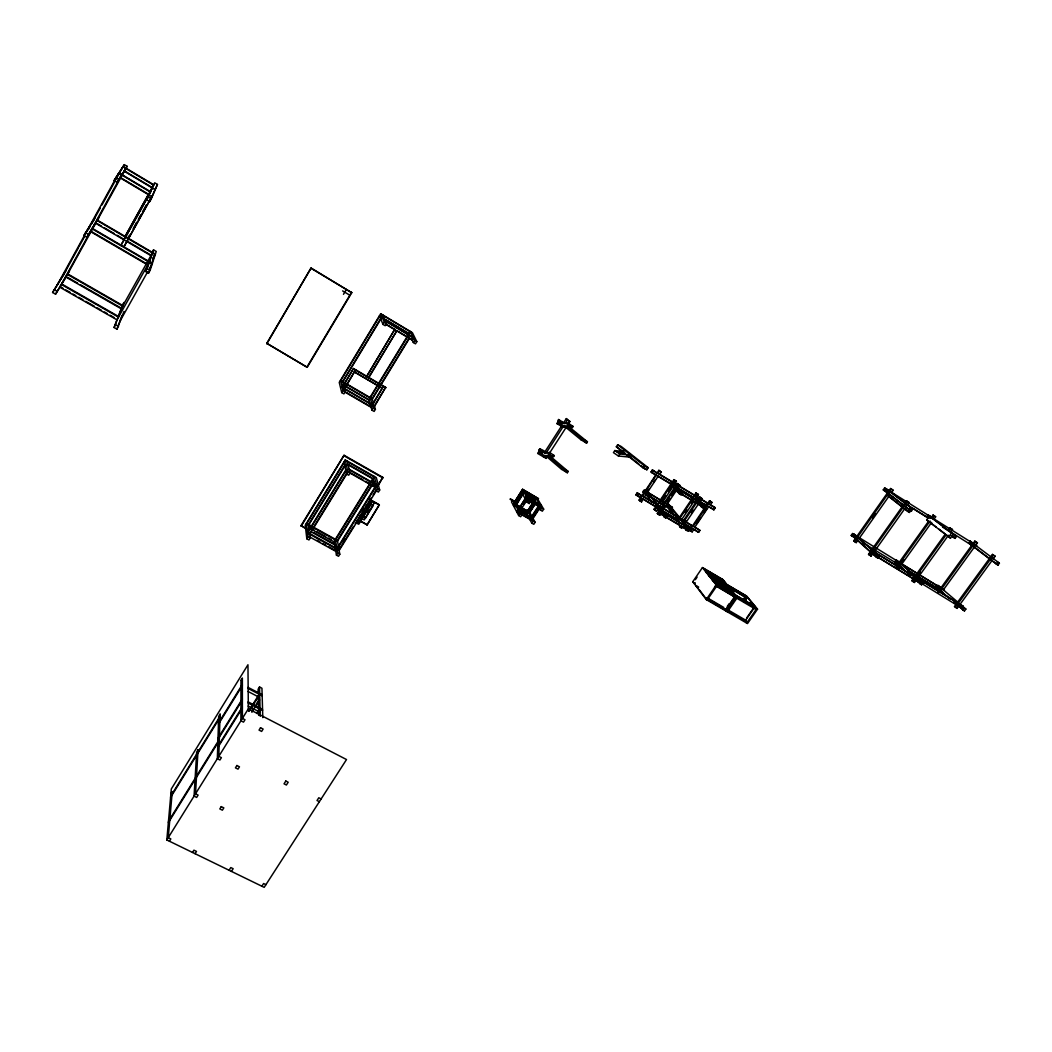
<?xml version="1.0" encoding="UTF-8"?>
<svg xmlns="http://www.w3.org/2000/svg" width="1052" height="1052" viewBox="0 0 1052 1052"><rect width="100%" height="100%" fill="white"/><g stroke="black" fill="none" stroke-linecap="round" stroke-linejoin="round"><path stroke-width="1.5" d="M166.821 839.956L171.318 788.961L247.956 664.772L248.338 708.838L166.821 839.956L264.197 887.349L346.516 759.544L248.338 708.838M368.161 508.3C366.28 501.186 367.727 513.31 366.53 505.512M150.12 270.338L156.248 251.467L153.539 249.876L145.61 271.469L148.529 273.165L150.12 270.338L147.201 268.641L153.539 249.876M148.529 273.165L154.762 254.111M361.875 514.901L361.914 514.809A5.707 1.157 -60.8 0 0 363.9 510.93L363.992 510.772M364.045 510.785L364.031 510.825A5.996 1.21 -60.8 0 1 361.954 514.862L361.914 514.915M117.193 319.282L114.103 327.514L116.996 329.158L124.004 311.445M116.996 329.158L121.966 315.613M114.103 327.514L124.031 302.411L122.571 305.014M118.048 317.02L121.44 308.012M151.317 198.71L157.445 184.442L154.697 182.798L146.754 199.854L149.7 201.603L151.317 198.71L148.358 196.948M149.7 201.603L157.445 184.442M146.754 199.854L148.687 195.554M149.976 192.687L151.896 188.387M363.282 510.733L363.348 511.68M66.355 276.439L55.559 294.179L52.6 292.495L65.868 270.824M95.837 222.827L86.856 237.265L83.884 235.543L95.14 217.527M124.754 170.358L117.127 182.246L114.142 180.471L124.333 164.651L127.108 166.308L65.96 277.084L121.164 308.736L152.645 252.533M56.913 285.565L118.889 172.817L150.686 191.78M63.173 275.493L72.101 259.292M72.601 258.319L78.387 247.864M78.887 246.878L84.66 236.45M88.329 229.717L89.893 226.851M91.471 223.997L94.075 219.303M94.614 218.277L100.361 207.888M101.926 205.022L115.273 180.747M115.838 179.642L123.123 166.466L153.802 184.797M124.333 164.651L114.142 180.471M55.559 294.179L69.471 271.061M86.856 237.265L98.783 217.777M117.127 182.246L127.108 166.308M121.585 174.882L59.793 287.209L116.982 319.861L149.529 261.777M148.398 194.515L124.912 236.818L153.645 185.139L122.913 166.768M149.949 191.727L152.277 187.545L124.399 170.897M127.871 238.028L129.475 235.148M133.131 228.665L136.668 222.222M138.272 219.355L140.902 214.687M142.454 211.899L146.254 204.995M151.975 196.316L123.676 247.246L151.817 196.685L120.007 177.749M145.61 271.469L147.201 268.641M152.974 258.411L155.38 254.137L97.323 220.118M152.816 258.871L155.236 254.584L97.073 220.512M119.81 321.478L147.622 271.837M149.831 268.128L152.356 263.434L92.221 228.31M510.088 499.305L515.559 502.383M266.774 343.32L311.076 267.997L351.749 292.706L307.21 367.306L266.774 343.32L307.21 367.306M266.813 343.807L311.076 267.997M343.478 294.336L346.371 289.484M307.118 366.793L351.592 292.285M411.477 338.678L413.344 342.544L415.501 343.833L416.829 341.663L412.397 332.682L380.692 313.693L339.231 382.402L341.742 392.62L343.912 393.882L345.214 391.738L342.61 381.534L379.838 319.913M342.742 382.073L381.718 317.559L379.601 316.284L340.624 380.837L372.25 399.26L409.623 338.047M353.498 368.502L342.347 387.715L374.512 406.427L385.65 387.346L353.498 368.502L342.216 387.162L374.328 405.848L375.419 409.294L374.131 411.424L371.974 410.175L368.713 399.563L376.761 386.373M341.742 392.62L343.044 390.476L340.493 380.311L372.079 398.708L373.513 403.245M344.359 388.412L355.655 369.765L344.504 388.964M382.823 314.969L386.505 323.529L385.19 325.725L383.007 324.424L384.335 322.228L380.692 313.693M368.542 377.326L396.92 330.644L368.713 377.865M378.457 383.585L410.293 331.419L414.672 340.375L416.829 341.663M372.079 398.708L409.399 337.574M372.198 404.612L382.704 387.425M411.924 339.612L413.252 337.455L385.308 320.742M306.855 529.472L301.043 525.592L344.057 455.266L382.81 477.358L377.813 486.366M375.143 404.533L385.65 387.346M371.974 410.175L373.276 408.044L369.975 397.498M413.344 342.544L414.672 340.375M301.122 526.302L344.057 455.266M372.987 478.436L376.314 490.863L378.418 492.06L379.693 489.995L376.3 477.595L345.24 459.908L305.238 525.25L306.829 538.795L308.959 539.965L310.209 537.927L309.643 533.417M344.135 462.578L306.54 523.962L337.521 541.136L374.367 481.632M309.275 530.418L308.525 524.409L344.372 465.918M308.617 525.119L345.358 465.155M345.753 470.086L307.552 532.365L336.929 548.605L376.498 484.775L349.132 469.231M345.898 470.744L307.644 533.088L339.138 550.498L377.589 488.799L374.236 476.425L335.351 539.268L337.692 553.102L336.443 555.114L338.534 556.284L339.796 554.259L337.403 540.412L371.619 485.13M309.656 533.535L346.174 474.058M306.829 538.795L308.078 536.757L306.461 523.265M347.318 461.105L350 473.15L348.725 475.228L346.595 474.018L347.87 471.94L345.24 459.908M309.748 534.258L347.16 473.321M170.897 793.787L172.252 791.604L168.254 837.668L170.832 838.917L169.411 841.206M170.687 796.219L220.013 716.359M170.582 797.442L219.973 717.477M218.474 723.079L242.368 684.418M218.448 724.21L242.381 685.496M52.6 292.495L63.567 274.835M217.988 738.254L242.381 698.896M217.961 739.438L242.381 700.027M168.465 821.375L219.316 739.359M168.346 822.677L219.276 740.555M378.496 484.315L382.81 477.358M343.228 542.109L344.964 539.321M362.256 511.443L363.979 508.655M339.02 549.749L353.485 526.434M355.195 523.686L371.356 497.609M373.065 494.861L375.617 490.745M217.725 746.578L242.381 706.839M217.685 747.788L242.394 707.983M370.212 499.91L371.277 504.132L358.824 524.185L357.785 523.607L370.238 503.553L369.541 500.739M370.265 503.606L371.948 500.883L364.571 513.968M363.86 517.203L364.479 516.203L363.453 515.625L362.835 516.637L365.438 518.123L374.512 502.33L371.987 506.406M262.79 717.635L261.948 688.232L259.515 686.956L258.108 689.218L258.174 692.492M367.635 512.968L369.318 510.259M367.766 513.179L370.304 509.115M248.561 711.283L258.818 694.793M249.429 711.021L259.699 694.504M360.086 521.042L367.069 524.948L379.325 504.763L369.554 499.253M367.069 524.948L379.325 504.763M251.875 711.178L253.585 708.43M256.149 704.314L257.858 701.566M251.888 712.296L259.594 699.922M256.662 713.44L259.2 709.39M257.53 713.23L260.068 709.179M192.503 852.449L193.923 850.174L196.487 851.423L195.054 853.698M83.884 235.543L94.549 218.842M229.073 870.254L230.796 867.558L233.15 868.702L231.44 871.398M542.556 453.096L538.979 450.046L539.781 448.783L543.752 450.69L546.067 453.136M564.937 423.864L558.599 419.524L557.77 420.8L561.426 423.785M549.381 453.346L547.579 452.268L538.492 452.15L537.664 453.451L546.12 458.396L566.384 426.98M568.212 423.141L573.116 426.454L572.301 427.73L562.662 427.02L556.889 423.562L557.718 422.26L566.449 422.996L568.251 424.074L567.515 423.088M261.869 886.218L263.605 883.535L265.932 884.679M561.715 422.786L562.531 421.51M544.384 452.662L561.939 425.402M563.688 422.68L566.331 418.591L569.908 421.523L568.146 424.258M544.568 453.333L545.383 452.071M522.594 489.298L514.02 502.935L522.594 489.298L538.585 498.727L522.686 489.469M554.286 455.608L544.265 455.569L543.437 456.857L553.47 456.87L554.286 455.608L549.407 452.294M562.662 427.02L563.504 425.705L573.116 426.454M546.264 452.82L562.991 426.849M565.634 422.759L567.396 420.024L566.331 418.591M522.87 490.258L521.582 492.257L527.183 502.356L529.209 503.54L530.524 501.502L524.856 491.415L522.87 490.258L528.498 500.331L530.524 501.502M514.349 504L523.12 490.403L514.625 504.5M514.625 503.974L513.652 505.473L514.349 503.474L529.524 512.6M537.809 499.292L522.699 490.508L521.739 492.007M515.848 504.855L521.976 495.347M516.111 505.368L524.606 491.271M517.689 510.312L525.671 497.938M517.952 510.299L516.979 511.811L517.689 509.773L532.746 518.491M517.965 510.825L526.565 496.57L528.354 497.951L519.478 511.706M519.201 511.18L521.858 507.064M523.633 504.316L526.302 500.187M518.649 515.546L519.964 513.521L513.415 501.147L512.311 500.542L511.469 501.857L518.649 515.546L520.674 516.716L521.989 514.691L516.137 503.671M527.183 502.356L528.498 500.331M526.053 512.508L527.328 510.522L529.906 512.127L535.981 502.751M526.145 512.679L527.433 510.693M537.769 498.937L535.784 497.78L534.495 499.766L540.347 509.996L542.359 511.18L543.674 509.142L537.519 498.793M527.262 511.469L535.166 499.279M528.748 512.324L534.889 502.856M529.038 512.837L535.179 503.356M535.021 503.921L529.906 512.127M550.262 456.226L568.172 471.467L567.344 472.743L561.623 469.376L562.452 468.087L548.145 455.897M569.171 426.928L587.437 441.827L586.595 443.129L580.862 439.697L581.703 438.408L567.107 426.481M530.747 517.86L538.742 505.539M531.365 520.096L530.142 519.754L539.045 506.051M532.246 518.728L538.466 509.142M532.536 519.254L540.544 506.919M529.024 511.14L535.139 522.292L533.824 524.304L531.812 523.146L533.114 521.121L527.039 509.996M540.347 509.996L541.662 507.971L535.784 497.78M616.327 446.771L617.655 444.746L621.285 446.548L648.203 467.732L646.848 469.771L643.219 467.995L616.327 446.771L623.875 452.189M622.534 450.835L623.77 451.571L614.802 450.558L613.447 452.623L618.418 456.003L628.78 457.041M618.418 456.003L619.773 453.938L626.295 454.635M643.219 467.995L644.574 465.944L648.203 467.732M656.672 507.432L635.908 494.742L637.223 492.77L642.575 496.294L656.172 475.123M671.873 484.683L651.596 472.532L651.07 471.901L652.385 469.902L657.763 473.439L659.42 470.941L658.881 470.31L639.09 500.081L641.549 501.896L642.93 499.095M636.421 495.413L637.736 493.427L637.223 492.77M651.596 472.532L652.924 470.533L652.385 469.902M645.021 489.93L643.18 492.678L642.667 492.047L643.955 490.114L672.53 507.458L648.15 492.625M639.616 500.752L641.26 498.28L635.908 494.742M641.549 501.896L641.023 501.225L642.825 498.53M647.322 491.757L649.123 489.062M653.621 482.303L655.422 479.594M658.881 470.31L661.366 472.111L659.433 474.281M648.045 494.23L648.689 493.27L658.42 505.368M654.068 509.326L673.898 479.646L675.831 480.79L676.397 481.435L656.527 511.14L654.068 509.326L656.527 511.14M654.607 509.996L656.251 507.537L658.184 508.681M673.898 479.646L674.463 480.277L672.807 482.763L680.434 490.469M662.3 501.028L665.916 495.623M668.612 491.586L672.215 486.195M674.03 483.499L675.831 480.79M661.445 512.758L659.775 515.243L657.303 513.402L677.304 483.512L679.816 485.327L678.132 487.826L676.199 486.668L678.487 489.298L677.133 491.31L674.7 489.851L676.042 487.839L705.774 505.973L704.432 507.971L702.013 506.525M657.842 514.086L677.869 484.157L677.304 483.512M660.472 512.179L659.499 511.614L665.587 517.952L666.929 515.953L663.588 513.06L662.247 515.059L659.801 513.613L659.262 512.916L660.59 510.917L690.283 528.893L688.942 530.879L685.943 528.735M659.801 513.613L661.143 511.601L660.59 510.917M663.102 508.787L664.851 506.17M667.468 502.251L670.098 498.319M671.847 495.716L676.62 488.496L676.042 487.839M675.923 491.139L662.773 510.772L660.827 509.615L663.036 512.363L662.918 514.06M669.559 507.025L670.203 506.078L680.394 518.426M663.628 516.795L664.982 514.783M680.342 492.139L681.012 491.126L682.472 492.796L681.117 494.821L679.158 493.651L680.512 491.626L679.066 489.956L677.712 491.981L674.7 489.851M664.864 515.217L665.535 514.218L666.929 515.953M695.74 498.714L698.449 494.69L695.951 492.888L677.738 519.938L661.655 510.391M693.544 497.99L679.618 518.662L683.432 522.094M695.951 492.888L696.542 493.533L694.872 496.005L698.765 499.371M678.698 520.503L679.355 519.517L677.83 518.268L678.501 517.295L668.336 504.96L667.047 506.88L651.609 497.701M685.22 512.784L687.022 510.115M691.532 503.408L693.347 500.726M696.056 496.702L697.857 494.032M681.275 520.175L693.926 501.396M682.472 522.108L695.609 502.606M697.831 499.319L699.501 496.833L702.026 498.661L684.707 524.33M697.082 501.988L683.037 522.805L687.285 526.75L686.614 527.736M699.501 496.833L700.106 497.504L698.423 499.989L702.749 503.842L702.078 504.842M684.129 523.633L685.943 520.937M691.414 512.837L693.229 510.141M687.863 527.46L689.323 529.235L687.982 531.221L686.049 530.077L687.39 528.078L685.93 526.302L684.589 528.301L665.561 517.019M703.367 504.526L704.879 506.222L703.525 508.234L701.579 507.077L702.946 505.065L701.421 503.356L700.08 505.368L681.025 493.953M694.636 526.881L699.961 530.392L698.633 532.338L693.321 528.827L693.82 529.419L692.177 531.865L689.704 530.037L709.548 500.699L712.046 502.501L710.087 504.618M643.982 496.781L693.242 526.342L707.154 505.788L706.642 505.21L707.97 503.25L660.551 474.807M706.852 505.447L708.18 503.487M706.931 505.552L708.259 503.579M690.283 530.734L691.927 528.301L691.427 527.71M709.548 500.699L710.153 501.357L708.483 503.816L707.97 503.25M697.003 523.16L700.619 517.834M704.222 512.495L706.931 508.497M714.597 507.235L715.202 507.906L713.874 509.865L713.269 509.194L714.597 507.235L711.047 505.105M726.985 584.531L746.736 596.116L757.545 609.147L747.512 623.56L706.26 599.561L692.755 581.756L702.447 567.567L723.026 579.652L728.194 586.174M695.346 579.665L697.108 577.088M694.557 583.518L695.135 582.663M714.545 587.174L716.359 584.517L735.769 595.892M706.26 599.561L716.267 584.991L702.447 567.567M721.882 580.349L722.461 579.507L703.538 568.396M726.669 585.727L727.261 584.873L746.184 595.984M727.445 586.674L728.023 585.819L746.986 596.944L746.394 597.799L728.799 587.476M727.287 606.412L729.115 603.769M726.393 608.674L734.572 596.852M734.861 597.207L725.762 610.357L706.102 598.72M743.238 599.495L745.013 596.918M743.514 599.837L745.303 597.273M744.461 600.994L747.144 597.128L745.907 595.642M744.698 601.126L747.38 597.273L756.704 608.661L746.67 623.06L744.869 620.798M744.724 601.31L747.393 597.444M744.947 601.442L747.144 597.128M749.116 604.282L750.918 601.691M749.379 604.598L751.417 602.138M746.578 618.063L753.85 607.622M745.053 621.035L754.139 607.977M852.554 533.535L853.317 534.206L851.988 536.099L851.226 535.415L852.554 533.535L900.433 563.004M887.651 489.982L886.297 491.889L883.272 489.877L884.614 487.957L933.992 518.886L933.137 518.215M884.074 490.508L885.416 488.588L884.614 487.957M888.414 493.401L884.495 490.469L885.837 488.562L891.465 492.665L893.161 490.271L890.557 488.522L853.698 540.833L856.236 542.622L857.906 540.255L856.118 539.163L870.241 551.84M853.448 536.77L854.106 535.823L854.868 536.507M887.27 492.362L887.941 491.415M886.731 494.913L888.532 492.362M854.461 541.53L891.373 489.154L893.161 490.271M857.012 539.715L858.34 537.822M872.476 517.808L875.29 513.823M945.051 534.429L911.834 580.625L914.477 582.466L916.187 580.086L914.398 578.995L921.578 584.807L922.959 582.887L917.909 578.955L916.542 580.875L874.883 555.482L876.25 553.549L879.327 556.284L877.933 558.231L871.043 552.563L872.858 553.668L871.148 556.087L869.333 554.969L868.531 554.246L906.429 500.778L909.099 502.58L907.363 505.026M869.333 554.969L907.284 501.436L906.429 500.778M874.751 553.786L875.448 552.826L858.524 537.73M887.967 495.873L907.587 511.311L909.441 508.681M876.106 557.113L877.486 555.167L874.436 552.432L873.055 554.378L869.965 552.261L872.253 553.641L872.936 552.681L873.739 553.405M909.52 510.062L910.927 508.09L912.768 509.234L911.361 511.206L904.155 505.854L905.969 506.985L874.225 551.735L872.41 550.63L873.62 551.708M907.587 511.311L909.415 512.442L912.202 508.51L891.215 492.191M905.535 503.895L928.916 518.478L926.786 516.834L928.127 514.954L930.954 516.861L930.27 517.794M899.105 562.504L897.566 564.188L894.568 562.149L895.909 560.282L899.999 562.781M928.074 515.217L926.72 517.111L927.575 517.768L928.929 515.875L928.074 515.217L976.769 545.712L975.861 545.028M895.383 562.859L896.712 560.992L895.909 560.282M896.422 561.663L897.08 560.729L896.067 559.848L898.829 561.807L898.171 562.728M928.521 516.716L927.851 517.65L911.624 507.537M926.667 519.938L929.363 516.151L953.27 534.258L950.469 538.151L926.667 519.938L936.201 527.078M929.376 517.374L930.047 516.427M930.455 518.189L931.125 517.242L956.452 536.441L955.045 538.4L950.969 535.521M896.107 566.699L928.298 521.66M931.138 517.689L933.032 515.046L935.649 516.795L933.952 519.162L932.203 518.071M931.125 518.465L931.809 517.518M896.922 567.423L930.099 521.003M931.993 518.36L933.9 515.704L935.649 516.795M899.46 565.621L900.801 563.754M901.801 562.268L903.668 559.651M898.671 568.488L900.341 566.16L898.592 565.082L910.098 575.207M931.664 522.371L901.669 564.293L899.92 563.215L915.819 576.877M947.891 530.471L949.798 527.828L952.494 529.643L950.745 532.062M912.689 581.375L945.945 535.126M948.799 531.168L950.706 528.525L949.798 527.828M915.306 578.219L915.779 577.088M918.58 574.839L920.447 572.235M917.568 578.179L948.417 535.297M917.094 579.31L917.778 578.363L900.657 563.399M948.667 537.033L951.468 533.14M917.265 581.02L918.633 579.113L917.476 581.204M918.33 581.966L919.027 581.006M919.777 583.715L921.157 581.795M953.243 537.27L954.651 535.323L956.452 536.441M939.094 588.002L939.765 587.082M971.982 542.608L971.312 543.542L972.206 544.226M940.619 587.818L939.291 589.659L908.967 571.157M972.89 543.292L971.535 545.16L948.957 530.944M937.832 592.144L974.809 541.122L977.439 542.885L975.743 545.225L974.02 544.147L999.4 563.201L997.993 565.121L990.248 559.454L992.01 560.558L960.174 604.164M940.817 589.054L941.487 588.134L937.634 585.254L939.357 586.306M938.686 592.881L975.717 541.806L977.439 542.885M991.641 557.547L993.404 558.638L995.153 556.258L992.431 554.43L954.427 606.557L957.083 608.398L958.793 606.044L957.044 604.979L964.474 610.949L965.854 609.055L960.673 605.032L959.976 605.978L959.082 605.202L959.542 604.058L958.162 605.952L916.41 580.27L921.578 584.807M955.321 607.333L993.39 555.154L992.431 554.43M957.267 605.176L958.411 603.098M991.129 560.006L992.523 558.099M959.713 605.308L960.397 604.361M959.924 607.017L961.304 605.137M961.752 607.057L962.435 606.11L960.673 605.032M962.698 609.871L964.092 607.964L965.854 609.055M996.218 564.017L997.625 562.097L999.4 563.201M363.44 511.64L363.492 510.496M556.889 423.562L559.795 423.798M617.287 452.255L625.019 453.096M538.979 450.046L541.622 451.321M319.361 801.703L317.02 800.519L318.795 797.758L321.136 798.941M248.154 706.089L259.686 712.059M248.14 701.881L262.553 709.337M248.154 703.012L262.579 710.481M248.022 687.364L262.132 694.701M248.035 688.442L262.158 695.793M248.022 691.466L259.331 697.331M301.043 525.592L303.91 527.183M313.917 532.72L333.931 543.792M311.142 531.839L335.483 545.304M317.033 540.307L319.9 541.885M322.767 543.476L325.647 545.054M328.513 546.645L335.68 550.604M309.945 537.072L335.812 551.353L376.682 485.432L349.277 469.876M308.078 536.757L310.209 537.927M337.692 553.102L339.796 554.259M308.525 524.409L335.351 539.268M310.13 527.959L314.364 530.3M317.191 531.865L325.66 536.559M328.487 538.124L331.301 539.689M308.815 527.894L334.247 541.977L374.407 477.069L347.462 461.723M361.401 521.476L366.99 524.606M361.559 518.386L364.229 519.872L373.118 505.775M370.238 503.553L371.277 504.132M366.28 505.999L367.319 506.577M369.647 499.582L379.417 505.105M372.171 501.725L374.736 503.172M348.909 464.734L371.566 477.634M347.633 464.563L373.158 479.081M350.605 472.848L362.914 479.83M365.649 481.382L373.854 486.037M349.382 472.716L375.406 487.484M347.87 471.94L350 473.15M377.589 488.799L379.693 489.995M60.109 286.683L62.975 288.314M65.829 289.944L70.103 292.39M72.956 294.021L75.81 295.651M78.663 297.282L82.95 299.728M85.804 301.359L94.364 306.25M97.218 307.881L101.505 310.327M104.358 311.944L107.212 313.575M110.066 315.205L114.339 317.651M54.152 289.668L57.11 291.351M115.667 324.739L118.56 326.383M344.188 455.884L382.994 478.002M61.634 283.935L118.718 316.573M61.318 284.448L118.508 317.139M67.722 273.928L122.847 305.567M67.42 274.414L122.65 306.106M67.67 277.412L77.559 283.08M80.386 284.697L121.374 308.197M520.819 513.665L530.405 519.201M530.695 519.727L517.071 512.206M533.114 521.121L535.139 522.292M510.391 498.793L514.323 501.068M515.704 504.25L529.248 512.087M521.516 509.655L526.934 512.797M514.967 506.222L513.481 505.354L515.243 506.722M517.729 507.814L527.88 513.678M519.057 510.575L531.378 517.689M342.847 384.966L368.884 400.115L410.517 331.88L383.007 315.416M707.181 597.773L723.75 607.425M727.8 609.779L745.644 620.167L747.262 622.205L727.997 610.988M522.976 491.008L537.611 499.187M706.97 598.207L727.142 610.489L707.72 599.193M527.157 495.163L535.284 499.884M526.079 494.874L535.573 500.384M541.136 505.039L539.926 504.684M526.842 497.07L541.438 505.552M343.044 390.476L345.214 391.738M345.858 392.159L370.909 406.716M373.276 408.044L375.419 409.294M527.802 497.977L540.149 505.157M344.609 391.896L371.093 407.295L383.52 386.097M530.655 501.37L538.874 506.143M541.662 507.971L543.674 509.142M529.564 501.081L539.163 506.669M91.958 228.731L152.198 263.907M692.755 581.756L694.846 583.913M90.682 231.111L147.964 264.539M90.419 231.545L147.806 265.025M698.686 587.095L695.898 585.464L697.87 587.884M699.159 589.58L707.115 600.061L717.135 585.491L712.743 579.968M85.475 232.663L88.434 234.399M346.818 386.82L367.345 398.774M727.958 585.872L737.413 597.365L727.392 611.856L725.551 609.489M707.615 574.418L725.946 585.175L727.248 586.779L708.864 576.009M728.589 586.898L708.982 575.405M729.378 587.318L746.394 597.799M709.166 576.378L727.563 587.161L730.062 590.251M353.643 369.028L385.847 387.899M732.245 591.395L712.257 579.52L732.008 591.106L736.558 596.865L726.538 611.357L724.762 609.069M712.388 580.441L731.206 591.671L734.598 595.853M735.532 595.051L754.757 606.307M755.047 606.662L735.821 595.406L735.216 596.274L739.346 598.68M716.083 584.176L735.479 595.537M715.965 584.938L757.545 609.147M743.462 601.1L746.21 602.704M717.148 586.214L735.966 597.733L716.53 586.372M97.244 223.668L101.505 226.154M104.345 227.811L114.273 233.623M117.101 235.28L124.189 239.435M127.029 241.092L151.133 255.202M736.808 598.233L756.099 609.529M95.587 223.234L150.988 255.662M723.763 580.967L704.104 569.263L723.539 580.678L724.894 582.492M725.367 582.926L705.642 571.197L725.144 582.65L726.498 584.478M705.76 572.091L708.575 573.748M711.389 575.391L721.225 581.164M706.063 572.472L726.748 584.623L728.115 586.464M726.971 584.912L707.194 573.143M538.492 452.15L544.265 455.569M562.452 468.087L568.172 471.467M661.143 511.601L690.283 528.893M687.39 528.078L689.323 529.235M639.09 500.081L641.023 501.225M689.704 530.037L692.177 531.865M659.262 512.916L661.695 514.362M666.363 517.124L684.01 527.591L685.352 525.606L679.053 517.978M657.303 513.402L659.775 515.243M547.75 453.188L550.262 454.674M120.23 177.407L149.108 194.607L120.796 245.576L150.515 192.135L118.679 173.146M115.746 177.551L118.731 179.327M652.503 497.885L659.512 502.054M662.313 503.724L666.521 506.222L667.152 505.276L667.691 505.92M637.736 493.427L699.961 530.392M657.342 506.446L655.843 505.21M662.221 510.088L657.04 504.894M642.667 498.766L655.186 506.196L656.501 504.224L647.782 493.362M665.127 512.1L677.172 519.241M685.943 524.448L690.059 526.894M683.721 523.475L698.633 532.338M384.335 322.228L386.505 323.529M386.781 324.581L395.171 329.592M397.958 331.262L410.53 338.77M385.584 324.213L412.16 340.098L413.475 337.942L385.505 321.202M124.202 171.213L154.907 189.544M677.869 484.157L679.816 485.327M700.106 497.504L702.026 498.661M652.924 470.533L715.202 507.906M567.396 420.024L569.908 421.523M676.594 486.589L671.965 481.803L670.637 483.788L675.252 488.588M651.07 471.901L655.896 474.794M657.829 475.964L671.781 484.315M678.75 488.496L692.689 496.86M703.841 503.54L706.642 505.21M708.535 506.354L713.269 509.194M311.168 268.378L351.749 292.706M678.198 488.483L693.912 497.898M700.29 501.725L713.874 509.865M673.398 485.906L671.478 484.762L657.566 505.565L664.982 513.521M676.62 488.496L705.774 505.973M680.512 491.626L682.472 492.796M702.946 505.065L704.879 506.222M566.686 423.825L569.185 425.324M342.61 290.891L350.132 295.402M679.092 492.481L699.475 504.684L701.579 507.077M557.718 422.26L563.504 425.705M385.65 319.571L408.991 333.537L410.241 336.114M383.099 318.375L409.228 334.01M581.703 438.408L587.437 441.827M659.42 470.941L661.366 472.111M710.153 501.357L712.046 502.501M674.463 480.277L676.397 481.435M696.542 493.533L698.449 494.69M868.531 554.246L871.148 556.087M911.834 580.625L914.477 582.466M902.721 564.451L944.499 590.185L896.712 560.992M857.577 537.138L855.539 535.573L854.211 537.454L851.226 535.415M941.698 588.739L943.42 589.791L974.389 547.093L972.666 546.027L989.301 558.73M896.488 562.781L894.752 561.715L897.777 564.372M862.982 542.806L896.567 563.307M894.568 562.149L896.764 563.477M910.901 572.117L916.41 575.47M919.159 577.153L938.437 588.923M856.249 539.018L852.501 535.915M940.37 590.369L936.306 587.082L942.829 592.276M942.079 591.632L940.356 590.58L950.074 598.956M873.423 551.024L857.459 537.283L859.234 538.361L890.11 494.585L888.322 493.48L903.3 505.184M877.486 555.167L879.327 556.284M853.698 540.833L856.236 542.622M960.844 606.281L957.951 604.229M915.464 579.928L912.373 577.811L913.228 578.561M915.687 580.112L874.067 554.759L877.933 558.231M942.566 527.105L948.076 530.55M972.627 545.87L968.392 542.766L970.115 543.831M973.258 546.238L975.414 547.579L974.507 546.882M910.374 507.366L912.202 508.51M971.456 541.977L969.747 540.899L973.705 543.687M884.495 490.469L902.577 504.329M926.786 516.834L928.535 517.926M883.272 489.877L885.495 491.258L886.836 489.351L885.837 488.562M904.681 503.224L906.508 504.368M948.049 530.247L949.851 531.365M990.695 556.824L991.576 557.376M614.802 450.558L619.773 453.938M974.809 541.122L975.717 541.806M994.193 555.535L995.153 556.258M951.587 528.946L952.494 529.643M933.032 515.046L933.9 515.704M971.377 544.804L989.117 558.349M991.063 559.835L997.993 565.121M928.127 514.954L929.205 515.769M908.244 501.909L909.099 502.58M890.557 488.522L891.373 489.154M952.52 536.441L955.045 538.4M938.792 529.09L950.469 538.151M889.676 491.56L912.768 509.234M886.165 490.298L886.981 490.929M905.088 506.301L911.361 511.206M888.519 496.018L902.037 506.643M904.496 508.576L909.415 512.442M617.655 444.746L644.574 465.944M627.61 454.595L631.463 457.633M644.284 467.745L646.848 469.771M627.531 455.069L638.788 463.945M641.286 465.918L645.034 468.89M558.599 419.524L563.464 423.496M580.507 438.158L586.595 443.129M565.069 426.77L580.862 439.697M539.781 448.783L544.555 452.847M563.767 469.692L567.344 472.743M546.12 456.147L561.623 469.376M941.698 588.528L957.991 602.296M961.226 607.583L962.133 608.372L959.029 606.241L964.474 610.949M953.717 602.112L956.136 604.203M956.189 607.622L957.083 608.398M921.092 580.665L921.96 581.427L871.332 550.314L963.5 606.478L913.741 575.904L914.596 576.654M919.711 580.047L922.959 582.887M900.078 565.923L903.655 569.066M854.776 534.889L853.829 534.035L856.552 535.968L855.223 537.848L855.986 538.532M857.827 540.189L870.846 551.866M708.759 506.591L694.846 527.131M695.24 495.926L695.832 496.583M698.791 499.897L699.383 500.568M693.991 495.019L700.816 502.685L700.75 504.368M703.814 507.288L704.432 507.971M699.909 504.158L703.525 508.234M692.663 496.991L696.634 501.475M677.817 490.298L678.382 490.968M677.251 490.363L681.117 494.821M674.858 488.667L679.158 493.651M658.105 476.28L644.245 497.123M668.322 503.803L669.664 505.42M680.013 518.544L680.578 519.228M688.35 530.169L688.942 530.879M684.681 526.592L685.26 527.302M668.007 506.893L672.859 512.797M666.179 505.815L674.122 515.519M676.107 517.939L680.079 522.791M683.064 526.434L686.049 530.077M678.001 523.515L678.566 524.198M676.094 522.384L676.646 523.068M722.198 579.165L723.289 580.533M728.339 586.595L731.758 590.948M721.974 581.085L723.25 582.677M725.157 585.03L726.472 586.648M726.774 587.029L730.101 591.145M730.417 591.526L732.1 593.604M658 505.46L658.539 506.13M661.248 509.51L661.8 510.194M647.624 495.466L649.623 497.977M662.813 514.467L665.587 517.952M643.745 491.849L651.859 502.028M654.896 505.841L658.96 510.93M703.275 568.054L704.34 569.395M704.564 569.684L705.879 571.341M706.116 571.63L707.431 573.274M707.654 573.577L708.982 575.234M709.219 575.536L712.493 579.665M567.62 424.153L568.304 425.074M548.71 453.478L549.354 454.464M545.12 456.857L546.12 458.396M536.033 497.925L526.394 512.824M527.091 499.739L529.209 503.54M525.053 510.667L531.812 523.146M379.404 315.837L383.007 324.424M365.241 517.255L365.438 518.123M362.69 515.822L362.887 516.677M360.402 515.48L360.665 518.228L360.1 515.98M357.154 520.687L357.785 523.607M344.004 461.946L346.595 474.018M334.128 541.254L336.443 555.114M259.515 686.956L260.252 716.32M258.253 695.766L258.713 715.386M240.974 680.302L240.908 720.791L243.512 722.119L244.998 719.739L242.394 718.411L242.368 678.027L240.974 680.302M220.078 714.137L218.803 756.349L221.393 757.664L219.934 760.017L217.343 758.702L218.698 716.373L220.078 714.137M198.052 749.8L195.514 793.8L198.105 795.088L196.658 797.416L194.068 796.127L196.685 752.022L198.052 749.8M394.776 329.355L366.569 376.603L394.776 329.355M236.897 765.501L235.438 767.842L238.002 769.143L239.475 766.803L236.897 765.501M260.528 727.734L259.042 730.101L261.632 731.429L263.118 729.062L260.528 727.734M221.275 806.608L219.815 808.922L222.38 810.185L223.839 807.883L221.275 806.608M285.815 781.031L284.04 783.819L286.42 785.016L288.182 782.228L285.815 781.031M526.145 496.675L525.448 498.701L526.145 496.675M382.218 388.227L354.353 371.908L382.218 388.227M681.394 527.683L679.474 526.539L681.972 528.38L681.394 527.683"/></g></svg>
